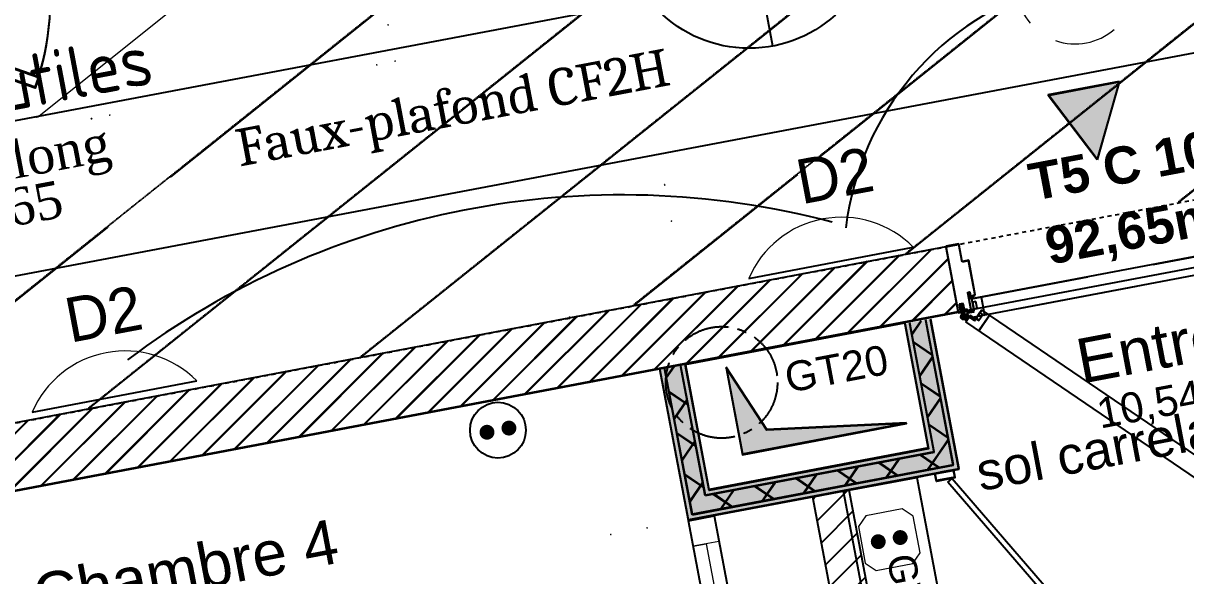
# Model space of a CAD drawing. Header units: centimetres. Extents: x 209280 to 319866, y -365283 to -277503.
# Drawn here: x 239570 to 242694, y -332674 to -331188 of the extents above; entities that cross this region are included whole.
import ezdxf

# ---------------------------------------------------------------- set-up
doc = ezdxf.new("R2010")
doc.units = ezdxf.units.CM
for name, pattern in [('prelem_euev', [2, 1.25, -0.25, 0.25, -0.25]), ('Style de ligne -1', [0.41664, 0.20828, -0.20836]), ('Style de ligne -16', [0.192476, 0.123031, -0.069444])]:
    doc.linetypes.add(name, pattern=pattern)
doc.layers.get('0').update_dxf_attribs({"color": 252})
for name, color, linetype, lineweight in [('0-PROJET-DESSINS CRÉES', 7, 'Continuous', 9), ('0-PROJET-FAUX PLAFOND', 251, 'Style de ligne -1', 5), ('0-PROJET-Gaines', 7, 'Continuous', 13), ('0-PROJET-MENUISERIES INT', 7, 'Continuous', 5), ('0-PROJET-MUR BETON', 7, 'Continuous', 35), ('0-PROJET-MURS AGGLO', 7, 'Continuous', 5), ('0-PROJET-RECTANGLES PMR', 7, 'Continuous', 5), ('Général', 7, 'Continuous', 5), ('prlm-ELEC-CFO', 1, 'Continuous', 25), ('prlm-GAZ', 2, 'Continuous', 25)]:
    doc.layers.add(name, color=color, linetype=linetype, lineweight=lineweight)
for name, color, linetype in [('3-BAT C-Niveau 1', 252, 'Continuous'), ('prlm-EAU-EUEV', 25, 'Continuous'), ('prlm-GT', 242, 'Continuous'), ('prlm-MOD', 64, 'Continuous'), ('prlm-MOD-PB', 123, 'Continuous'), ('prlm-VMC', 93, 'Continuous')]:
    doc.layers.add(name, color=color, linetype=linetype)
doc.layers.add('prlm-ZEROPLOT', color=254, linetype='Continuous', plot=False)
doc.layers.get('prlm-EAU-EUEV').off()
doc.styles.add('Arial', font='arial.ttf')
doc.styles.add('Geneva', font='arial.ttf')
doc.styles.add('Geneva (bold)', font='arialbd.ttf')
doc.styles.add('Helvetica', font='arial.ttf')
doc.styles.add('prlm-elec-cfo', font='comic.ttf', dxfattribs={"height": 12})
doc.styles.add('prlm-mod', font='cambriaz.ttf', dxfattribs={"height": 18})
doc.styles.add('prlm-vmc', font='pala.ttf', dxfattribs={"height": 14})
doc.styles.get("Standard").update_dxf_attribs({"font": 'isocp.shx', "height": 100})

# ---------------------------------------------------------------- blocks, each defined once
blk = doc.blocks.new('Groupe-276-1')
at = {"linetype": 'Continuous'}
blk.add_line((15371.91, -46602.18), (15359.12, -46534.65), dxfattribs=at)
blk.add_circle((15365.51, -46568.41), 34.37, dxfattribs=at)
at = {"insert": (15362.4, -46568.89), "char_height": 10.069, "width": 91.6838, "attachment_point": 2, "rotation": 280.7236, "line_spacing_factor": 0.962448, "style": 'Arial'}
blk.add_mtext('207,24\\PNGF', dxfattribs=at)
at = {"insert": (15379.14, -46547.55), "char_height": 10.069, "attachment_point": 1, "rotation": 280.7236, "line_spacing_factor": 0.962448, "style": 'Arial'}
blk.add_mtext('+2,79', dxfattribs=at)
blk = doc.blocks.new('xi.lumD2')
at = {"layer": 'prlm-ELEC-CFO', "color": 0}
blk.add_line((0, 22.49), (0, -22.49), dxfattribs=at)
at = {"layer": 'prlm-ELEC-CFO', "color": 0, "linetype": 'ByBlock', "lineweight": 13}
blk.add_arc((-15.08, 0), 27.08, 303.8441, 56.1559, dxfattribs=at)
blk = doc.blocks.new('xi.gdf70')
at = {"linetype": 'Continuous'}
for p, q in [((0, 0), (80, 0)), ((0, -30), (0, -35)), ((5, -30), (0, -30)), ((5, -32), (5, -30)), ((75, -30), (80, -30)), ((75, -32), (75, -30)), ((80, -30), (80, -35)), ((3.5, -32), (5, -32)), ((3.5, -35), (3.5, -32)), ((76.5, -32), (75, -32)), ((76.5, -35), (76.5, -32)), ((0, -35), (3.5, -35)), ((80, -35), (76.5, -35))]:
    blk.add_line(p, q, dxfattribs=at)
at = {"linetype": 'Continuous', "flags": 128}
for points in [[(0, -35), (0, 0), (-5, 0), (-5, -35)], [(0, 0), (20, 0), (20, -20), (0, -20)], [(85, -35), (80, -35), (80, 0), (85, 0)], [(5, -32.4), (68.22, -68.9), (66.72, -71.5), (3.5, -35)]]:
    blk.add_lwpolyline(points, close=True, dxfattribs=at)
at = {"linetype": 'Continuous'}
blk.add_arc((3.5, -35), 73, 330, 0, dxfattribs=at)
at = {"insert": (42.81, -12.22), "char_height": 9.966, "width": 55.6525, "attachment_point": 5, "line_spacing_factor": 0.72537, "style": 'Geneva'}
blk.add_mtext('GDF', dxfattribs=at)
blk = doc.blocks.new('xi.TXT-VBgaz')
at = {"layer": 'prlm-MOD-PB', "insert": (0, 0), "char_height": 14, "width": 256.4416, "attachment_point": 1}
blk.add_mtext('VB gaine gaz 100 cm² utiles', dxfattribs=at)
blk = doc.blocks.new('xi.vp')
at = {"layer": 'prlm-ZEROPLOT', "linetype": 'prelem_euev', "ltscale": 10}
blk.add_circle((0, 0), 15, dxfattribs=at)
blk = doc.blocks.new('xi.PCGTL')
at = {"layer": 'prlm-ELEC-CFO', "color": 0, "lineweight": 0}
blk.add_lwpolyline([(-7.5, -5), (-5, -7.5), (5, -7.5), (7.5, -5), (7.5, 5), (5, 7.5), (-5, 7.5), (-7.5, 5)], close=True, dxfattribs=at)
at = {"layer": 'prlm-ELEC-CFO', "color": 0, "linetype": 'ByBlock', "lineweight": 5, "const_width": 2}
for points in [[(-4, 0, 1), (-2, 0, 1)], [(2, 0, 1), (4, 0, 1)]]:
    blk.add_lwpolyline(points, format="xyb", close=True, dxfattribs=at)
blk = doc.blocks.new('xi.PC')
at = {"color": 0, "lineweight": 5}
blk.add_wipeout([(-7.5, -7.5), (7.5, -7.5), (7.5, 7.5), (-7.5, 7.5)], dxfattribs=at).dxf.layer = 'prlm-ELEC-CFO'
at = {"layer": 'prlm-ELEC-CFO', "color": 0, "linetype": 'ByBlock', "lineweight": 5, "const_width": 2}
for points in [[(-4, 0, 1), (-2, 0, 1)], [(2, 0, 1), (4, 0, 1)]]:
    blk.add_lwpolyline(points, format="xyb", close=True, dxfattribs=at)
at = {"layer": 'prlm-ELEC-CFO', "color": 0, "linetype": 'ByBlock', "lineweight": -2}
blk.add_circle((0, 0), 7.5, dxfattribs=at)
blk = doc.blocks.new('xi.dm8')
at = {"layer": 'prlm-ELEC-CFO', "color": 0}
for points in [[(-2.12, 2.12), (2.12, -2.12)], [(2.12, 2.12), (-2.12, -2.12)]]:
    blk.add_lwpolyline(points, dxfattribs=at)
blk.add_circle((0, 0), 3, dxfattribs=at)
at = {"layer": 'prlm-ELEC-CFO', "color": 0, "lineweight": 13}
for radius, start, end in [(16, 60, 120), (16, 150, 210), (8, 60, 120), (16, 330, 30), (8, 150, 210), (8, 330, 30), (8, 240, 300), (16, 240, 300)]:
    blk.add_arc((0, 0), radius, start, end, dxfattribs=at)
blk = doc.blocks.new('xi.gtl')
at = {"linetype": 'Continuous', "flags": 128}
for points in [[(2.8, 22.99), (2.02, 24.35), (50.51, 52.34), (51.28, 50.98)], [(0, 25), (2.02, 25), (2.02, 20), (0, 20)], [(60, 25), (57.98, 25), (57.98, 20), (60, 20)], [(0, 15), (60, 15), (60, -5), (0, -5)]]:
    blk.add_lwpolyline(points, close=True, dxfattribs=at)
at = {"linetype": 'Continuous'}
blk.add_arc((2.02, 24.35), 55.99, 0.6678, 30, dxfattribs=at)
at = {"insert": (19.5, 10.66), "char_height": 7.565, "attachment_point": 1, "line_spacing_factor": 0.834288, "style": 'Helvetica'}
blk.add_mtext('GTL', dxfattribs=at)
at = {"flags": 1}
blk.add_attdef('GTL', (0, -5), '', height=0.018, dxfattribs=at)
blk = doc.blocks.new('Groupe-157-1')
at = {"linetype": 'Continuous', "lineweight": 18, "flags": 128}
for points in [[(15246.52, -46721.36), (15247.82, -46728.24), (15240.94, -46729.54), (15239.64, -46722.66)], [(15244.38, -46728.89), (15254.45, -46782.04), (15251.01, -46782.69), (15240.94, -46729.54)], [(15257.89, -46781.38), (15267.94, -46834.5), (15264.5, -46835.15), (15254.45, -46782.04)], [(15267.94, -46834.5), (15269.25, -46841.37), (15262.37, -46842.68), (15261.07, -46835.8)]]:
    blk.add_lwpolyline(points, close=True, dxfattribs=at)
at = {"linetype": 'Continuous', "flags": 128}
blk.add_lwpolyline([(15246.52, -46721.39), (15269.25, -46841.37), (15262.37, -46842.68), (15239.65, -46722.7)], close=True, dxfattribs=at)

msp = doc.modelspace()

# ---------------------------------------------------------------- hatches: boundary and pattern name
at = {"linetype": 'Continuous'}
h = msp.add_hatch(dxfattribs=at)
h.set_pattern_fill('02_ISOLANT', color=256, scale=10, angle=100.723595, style=0, pattern_type=2)
h.set_pattern_definition([(145.723595, (88960.93, 134700.79), (-45.054865, -66.106423), []), (235.723595, (88960.93, 134700.79), (-66.106423, 45.054865), [])])
h.paths.add_polyline_path([(242017.792, -332342.725), (242069.211, -332377.769), (241995.402, -331988.029), (241952.171, -331996.216)])
h = msp.add_hatch(dxfattribs=at)
h.set_pattern_fill('02_ISOLANT', color=256, scale=10, angle=100.723595, style=0, pattern_type=2)
h.set_pattern_definition([(145.723595, (88960.93, 134700.79), (-45.054865, -66.106423), []), (235.723595, (88960.93, 134700.79), (-66.106423, 45.054865), [])])
h.paths.add_polyline_path([(241367.68, -332510.624), (241402.724, -332459.206), (241336.188, -332107.868), (241292.957, -332116.056)])
h = msp.add_hatch(dxfattribs=at)
h.set_pattern_fill('02_ISOLANT', color=256, scale=10, angle=-169.276405, style=0, pattern_type=2)
h.set_pattern_definition([(235.723595, (88960.93, 134700.79), (66.106423, -45.054865), []), (325.723595, (88960.93, 134700.79), (-45.054865, -66.106423), [])])
h.paths.add_polyline_path([(242069.211, -332377.769), (242017.792, -332342.725), (241402.724, -332459.206), (241367.68, -332510.624)])
h = msp.add_hatch(dxfattribs=at)
h.set_pattern_fill('MURS MACONNERIE-2', color=256, scale=10, style=0, pattern_type=2)
h.set_pattern_definition([(45, (89146.82, 134700.79), (-31.2347524, 39.0434405), [])])
h.paths.add_polyline_path([(241812.126, -333101.36), (241910.386, -333082.791), (241789.659, -332443.944), (241691.398, -332462.513)])
at = {"layer": '0-PROJET-DESSINS CRÉES', "lineweight": 25}
msp.add_hatch(color=256, dxfattribs=at).paths.add_polyline_path([(242455.782, -331553.838), (242323.855, -331380.356), (242515.478, -331344.226)])
at = {"layer": '0-PROJET-Gaines', "lineweight": 25}
msp.add_hatch(color=256, dxfattribs=at).paths.add_polyline_path([(241458.698, -332113.174), (241502.882, -332346.488), (241943.547, -332263.028), (241568.39, -332280.688)])
at = {"layer": '3-BAT C-Niveau 1', "linetype": 'Continuous', "lineweight": 18}
h = msp.add_hatch(dxfattribs=at)
h.set_pattern_fill('BA 13', color=9, scale=10, style=0, pattern_type=2)
h.set_pattern_definition([(218.65981, (88960.93, 134700.8), (-199.24783, 287.75041), [])])
h.paths.add_polyline_path([(245970.968, -329784.679), (237681.846, -331354.568), (237912.586, -332572.975), (246201.704, -331003.062)])
at = {"layer": '3-BAT C-Niveau 1', "linetype": 'Continuous'}
h = msp.add_hatch(dxfattribs=at)
h.set_pattern_fill('MURS MACONNERIE-2', color=256, scale=10, style=0, pattern_type=2)
h.set_pattern_definition([(45, (89146.82, 134700.79), (-31.2347524, 39.0434405), [])])
h.paths.add_polyline_path([(242082.161, -331966.503), (242048.668, -331789.647), (225466.995, -334929.859), (225677.344, -335073.223)])

# ---------------------------------------------------------------- linework, layer by layer
at = {"lineweight": 25}
for p, q in [((240550.539, -331192.463), (240550.588, -331192.453)), ((240519.991, -331299.872), (240519.942, -331299.882)), ((240519.991, -331299.872), (240520.041, -331299.863)), ((240569.118, -331290.569), (240569.069, -331290.578)), ((241293.569, -331622.695), (241293.618, -331622.685)), ((241312.148, -331720.801), (241312.099, -331720.81)), ((241136.277, -331960.515), (241136.268, -331960.466)), ((241038.171, -331979.095), (241038.18, -331979.144)), ((241071.664, -332155.951), (241071.654, -332155.902)), ((241071.664, -332155.951), (241071.673, -332156)), ((241477.972, -332501.05), (241477.982, -332501.099)), ((241246.929, -332544.804), (241246.938, -332544.853)), ((241148.823, -332563.384), (241148.813, -332563.334))]:
    msp.add_line(p, q, dxfattribs=at)
at = {"linetype": 'Style de ligne -16', "lineweight": 18, "ltscale": 2580.64}
for p, q in [((242118.402, -331930.55), (243023.001, -331759.239)), ((243049.794, -331805.054), (242110.216, -331982.989)), ((242121.121, -331959.958), (242115.758, -331962.806)), ((242124.914, -331964.939), (242118.402, -331930.55)), ((242129.416, -331938.19), (242120.18, -331939.939)), ((242120.18, -331939.939), (242123.641, -331958.214)), ((242121.738, -331961.063), (242121.145, -331959.946)), ((242123.641, -331958.214), (242132.877, -331956.465)), ((242132.877, -331956.465), (242129.416, -331938.19)), ((242115.758, -331962.806), (242107.308, -331964.406)), ((242107.308, -331964.406), (242107.829, -331967.157)), ((242107.425, -331968.251), (242124.914, -331964.939)), ((242110.216, -331982.989), (242107.425, -331968.251)), ((242107.829, -331967.157), (242115.724, -331965.662)), ((242115.724, -331965.662), (242121.738, -331961.063))]:
    msp.add_line(p, q, dxfattribs=at)
at = {"linetype": 'Continuous'}
for p, q in [((242083.775, -331783.507), (242048.761, -331790.138)), ((242048.761, -331790.138), (242082.254, -331966.995)), ((242092.707, -331830.669), (242083.775, -331783.507)), ((242110.392, -331827.32), (242092.707, -331830.669)), ((242128.069, -331920.661), (242110.392, -331827.32)), ((242108.322, -331913.122), (242113.196, -331912.199)), ((242117.268, -331960.364), (242108.322, -331913.122)), ((242113.196, -331912.199), (242115.258, -331923.087)), ((242115.258, -331923.087), (242128.069, -331920.661)), ((242082.254, -331966.995), (242117.268, -331960.364)), ((242090.223, -331944.538), (242084.612, -331945.601)), ((242084.612, -331945.601), (242087.757, -331962.205)), ((242106.228, -331958.707), (242086.381, -331962.466)), ((242095.834, -331943.475), (242090.223, -331944.538)), ((242093.368, -331961.143), (242090.223, -331944.538)), ((242090.223, -331944.538), (242093.368, -331961.143)), ((242093.368, -331961.143), (242098.979, -331960.08)), ((242098.979, -331960.08), (242095.834, -331943.475)), ((242106.914, -331962.325), (242106.228, -331958.707)), ((242126.102, -331988.868), (242145.814, -331959.946)), ((242145.814, -331959.946), (242906.597, -332478.459)), ((242069.211, -332377.769), (241995.402, -331988.029)), ((242069.211, -332377.769), (241995.402, -331988.029)), ((242086.381, -331962.466), (242087.066, -331966.083)), ((242087.066, -331966.083), (242106.914, -331962.325)), ((242087.757, -331962.205), (242093.368, -331961.143)), ((242093.368, -331961.143), (242095.005, -331969.789)), ((242102.946, -331991.238), (242111.393, -331978.843)), ((242893.147, -332529.8), (242102.946, -331991.238)), ((242111.393, -331978.843), (242126.102, -331988.868)), ((242002.6, -332332.371), (241939.398, -331998.635)), ((242017.792, -332342.725), (241952.171, -331996.216)), ((242017.792, -332342.725), (241952.171, -331996.216)), ((241367.68, -332510.624), (241292.957, -332116.056)), ((241367.68, -332510.624), (241292.957, -332116.056)), ((241402.724, -332459.206), (241336.188, -332107.868)), ((241402.724, -332459.206), (241336.188, -332107.868)), ((241357.326, -332525.816), (241280.184, -332118.474)), ((242017.792, -332342.725), (241402.724, -332459.206)), ((242017.792, -332342.725), (241402.724, -332459.206)), ((242084.402, -332388.124), (241357.326, -332525.816)), ((242069.211, -332377.769), (241367.68, -332510.624)), ((242069.211, -332377.769), (241367.68, -332510.624)), ((241789.659, -332443.944), (241691.398, -332462.513)), ((241910.386, -333082.791), (241789.659, -332443.944)), ((241812.126, -333101.36), (241691.398, -332462.513))]:
    msp.add_line(p, q, dxfattribs=at)
at = {"linetype": 'Continuous', "lineweight": 18}
for p, q in [((242112.4, -331913.367), (242109.256, -331913.963)), ((242109.256, -331913.963), (242112.047, -331928.701)), ((242112.047, -331928.701), (242113.683, -331929.816)), ((242114.447, -331924.175), (242112.4, -331913.367)), ((242113.683, -331929.816), (242120.364, -331928.55)), ((242123.505, -331922.46), (242114.447, -331924.175)), ((242120.364, -331928.55), (242123.725, -331923.62)), ((242123.725, -331923.62), (242123.505, -331922.46)), ((242114.029, -331976.041), (242112.452, -331978.355)), ((242112.452, -331978.355), (242119.093, -331982.88)), ((242121.136, -331980.884), (242114.029, -331976.041)), ((242119.093, -331982.88), (242126.597, -331983.88)), ((242126.942, -331982.663), (242121.136, -331980.884)), ((242126.597, -331983.88), (242126.967, -331982.671)), ((242140.432, -331967.842), (242129.957, -331983.212)), ((242129.957, -331983.212), (242137.724, -331988.506)), ((242137.724, -331988.506), (242148.2, -331973.136)), ((242166.802, -331974.251), (242138.643, -332015.568)), ((242148.2, -331973.136), (242140.432, -331967.842)), ((241910.386, -333082.791), (241789.659, -332443.944)), ((241812.126, -333101.36), (241691.398, -332462.513))]:
    msp.add_line(p, q, dxfattribs=at)
at = {"linetype": 'Style de ligne -16', "lineweight": 18, "ltscale": 50.8}
msp.add_line((242143.358, -331925.824), (242152.662, -331974.951), dxfattribs=at)
at = {"linetype": 'Continuous', "lineweight": 25}
for p, q in [((242084.402, -332388.124), (242008.175, -331985.61)), ((242002.6, -332332.371), (241939.398, -331998.635)), ((241413.078, -332444.014), (241348.961, -332105.45)), ((241357.326, -332525.816), (241280.184, -332118.474)), ((242002.6, -332332.371), (241413.078, -332444.014)), ((242084.402, -332388.124), (242034.761, -332397.524)), ((241985.635, -332406.828), (241357.326, -332525.816))]:
    msp.add_line(p, q, dxfattribs=at)
at = {"linetype": 'Continuous', "flags": 128}
for points in [[(242090.407, -331965.451), (242091.898, -331973.324, -0.14316547), (242095.342, -331971.568, -0.14316547), (242099.19, -331971.944), (242097.699, -331964.07)], [(242109.034, -331982.305), (242103.51, -331978.54, -0.14316547), (242102.317, -331982.217, -0.14316547), (242099.331, -331984.673), (242104.854, -331988.437)], [(242108.205, -331972.367), (242101.637, -331973.611, -0.14316547), (242103.393, -331977.055, -0.14316547), (242103.018, -331980.903), (242109.586, -331979.659)]]:
    msp.add_lwpolyline(points, format="xyb", close=True, dxfattribs=at)
msp.add_lwpolyline([(241458.461, -332115.137), (241502.646, -332348.451), (241943.311, -332264.991), (241568.154, -332282.652)], close=True, dxfattribs=at)
at = {"lineweight": 25}
for centre in [(240550.539, -331192.463), (240519.991, -331299.872), (240519.991, -331299.872), (240569.118, -331290.569), (241293.569, -331622.695), (241312.148, -331720.801), (241136.277, -331960.515), (241038.171, -331979.095), (241071.664, -332155.951), (241071.664, -332155.951), (241477.972, -332501.05), (241246.929, -332544.804), (241148.823, -332563.384)]:
    msp.add_circle(centre, 0.025, dxfattribs=at)
at = {"linetype": 'Continuous'}
for radius in [6.889, 4.289]:
    msp.add_circle((242096.624, -331978.337), radius, dxfattribs=at)
at = {"layer": '0-PROJET-DESSINS CRÉES', "lineweight": 25}
for p, q in [((242323.855, -331380.356), (242515.478, -331344.226)), ((242515.478, -331344.226), (242455.782, -331553.838)), ((242455.782, -331553.838), (242323.855, -331380.356))]:
    msp.add_line(p, q, dxfattribs=at)
at = {"layer": '0-PROJET-FAUX PLAFOND', "color": 9, "lineweight": 25}
for p, q in [((244740.4, -330015.819), (242673.457, -331669.374)), ((244008.1, -330154.51), (241941.153, -331808.068))]:
    msp.add_line(p, q, dxfattribs=at)
at = {"layer": '0-PROJET-Gaines', "lineweight": 25}
for p, q in [((241982.381, -331988.576), (241958.083, -332024.227)), ((242069.447, -332375.806), (241995.638, -331986.066)), ((242069.447, -332375.806), (241995.638, -331986.066)), ((242084.639, -332386.16), (242008.411, -331983.647)), ((242002.836, -332330.407), (241939.634, -331996.672)), ((242002.836, -332330.407), (241939.634, -331996.672)), ((242018.028, -332340.762), (241952.407, -331994.253)), ((242018.028, -332340.762), (241952.407, -331994.253)), ((242013.463, -332080.188), (241962.044, -332045.143)), ((242014.179, -332083.969), (241979.135, -332135.388)), ((241357.562, -332523.853), (241280.42, -332116.511)), ((241357.562, -332523.853), (241280.42, -332116.511)), ((241367.916, -332508.661), (241293.193, -332114.092)), ((241367.916, -332508.661), (241293.193, -332114.092)), ((241319.327, -332109.143), (241298.142, -332140.226)), ((241402.96, -332457.242), (241336.425, -332105.905)), ((241402.96, -332457.242), (241336.425, -332105.905)), ((241413.314, -332442.05), (241349.197, -332103.486)), ((241458.698, -332113.174), (241502.882, -332346.488)), ((241568.39, -332280.688), (241458.698, -332113.174)), ((241356.805, -332213.524), (241305.387, -332178.48)), ((242034.514, -332191.349), (241983.096, -332156.305)), ((241354.238, -332199.969), (241319.194, -332251.387)), ((242035.231, -332195.131), (242000.186, -332246.549)), ((241502.882, -332346.488), (241943.547, -332263.028)), ((241943.547, -332263.028), (241568.39, -332280.688)), ((242055.566, -332302.51), (242004.147, -332267.466)), ((241377.857, -332324.685), (241326.438, -332289.641)), ((241375.29, -332311.13), (241340.245, -332362.549)), ((242002.836, -332330.407), (241413.314, -332442.05)), ((242056.282, -332306.292), (242028.107, -332347.631)), ((242018.028, -332340.762), (241402.96, -332457.242)), ((242018.028, -332340.762), (241402.96, -332457.242)), ((241923.816, -332358.603), (241888.771, -332410.022)), ((241980.162, -332347.932), (242031.581, -332382.977)), ((242028.107, -332347.631), (241999.933, -332388.97)), ((242084.639, -332386.16), (241357.562, -332523.853)), ((242069.447, -332375.806), (241367.916, -332508.661)), ((242069.447, -332375.806), (241367.916, -332508.661)), ((241757.84, -332390.036), (241809.258, -332425.08)), ((241812.655, -332379.655), (241777.61, -332431.074)), ((241869.001, -332368.984), (241920.42, -332404.028)), ((242084.639, -332386.16), (242034.997, -332395.561)), ((241398.908, -332435.847), (241347.49, -332400.802)), ((241985.871, -332404.865), (241357.562, -332523.853)), ((241396.341, -332422.291), (241361.297, -332473.71)), ((241590.332, -332421.758), (241555.288, -332473.177)), ((241646.678, -332411.087), (241698.097, -332446.132)), ((241701.493, -332400.706), (241666.449, -332452.125)), ((241424.356, -332453.19), (241475.775, -332488.235)), ((241479.171, -332442.81), (241444.126, -332494.228)), ((241535.517, -332432.139), (241586.936, -332467.183))]:
    msp.add_line(p, q, dxfattribs=at)
at = {"layer": '0-PROJET-Gaines', "lineweight": 25, "flags": 128}
for points in [[(238923.242, -331091.006), (239612.314, -331332.003), (239602.41, -331360.321), (238913.338, -331119.324)], [(242069.325, -332389.06), (242073.091, -332408.944), (242023.964, -332418.248), (242020.198, -332398.364)]]:
    msp.add_lwpolyline(points, close=True, dxfattribs=at)
at = {"layer": '0-PROJET-Gaines', "lineweight": 25}
msp.add_arc((238913.338, -331119.324), 730, 340.723105, 10.723105, dxfattribs=at)
for points in [[(242084.639, -332386.16), (242002.836, -332330.407), (242008.411, -331983.647), (241939.634, -331996.672)], [(241413.314, -332442.05), (241357.562, -332523.853), (241349.197, -332103.486), (241280.42, -332116.511)], [(242002.836, -332330.407), (242084.639, -332386.16), (241413.314, -332442.05), (241357.562, -332523.853)]]:
    msp.add_solid(points, dxfattribs=at)
at = {"layer": '0-PROJET-MENUISERIES INT', "lineweight": 25}
for p, q in [((242118.638, -331928.587), (243023.237, -331757.275)), ((242084.011, -331781.544), (242048.997, -331788.175)), ((242048.997, -331788.175), (242082.49, -331965.031)), ((242092.943, -331828.705), (242084.011, -331781.544)), ((243050.03, -331803.09), (242110.452, -331981.026)), ((242110.629, -331825.356), (242092.943, -331828.705)), ((242128.305, -331918.697), (242110.629, -331825.356)), ((242108.558, -331911.158), (242113.432, -331910.235)), ((242117.504, -331958.4), (242108.558, -331911.158)), ((242112.636, -331911.404), (242109.492, -331911.999)), ((242109.492, -331911.999), (242112.283, -331926.737)), ((242112.283, -331926.737), (242113.919, -331927.852)), ((242114.683, -331922.212), (242112.636, -331911.404)), ((242113.432, -331910.235), (242115.494, -331921.123)), ((242113.919, -331927.852), (242120.6, -331926.587)), ((242123.741, -331920.496), (242114.683, -331922.212)), ((242115.494, -331921.123), (242128.305, -331918.697)), ((242125.15, -331962.976), (242118.638, -331928.587)), ((242120.6, -331926.587), (242123.961, -331921.656)), ((242123.961, -331921.656), (242123.741, -331920.496)), ((242143.594, -331923.861), (242152.898, -331972.988)), ((242082.49, -331965.031), (242117.504, -331958.4)), ((242090.459, -331942.574), (242084.848, -331943.637)), ((242084.848, -331943.637), (242087.993, -331960.242)), ((242106.465, -331956.744), (242086.617, -331960.502)), ((242086.617, -331960.502), (242087.302, -331964.12)), ((242087.302, -331964.12), (242107.15, -331960.361)), ((242087.993, -331960.242), (242093.604, -331959.179)), ((242096.07, -331941.512), (242090.459, -331942.574)), ((242093.604, -331959.179), (242090.459, -331942.574)), ((242090.459, -331942.574), (242093.604, -331959.179)), ((242093.604, -331959.179), (242099.215, -331958.117)), ((242093.604, -331959.179), (242095.241, -331967.826)), ((242099.215, -331958.117), (242096.07, -331941.512)), ((242107.15, -331960.361), (242106.465, -331956.744)), ((242115.96, -331963.698), (242121.974, -331959.099)), ((242121.357, -331957.994), (242115.994, -331960.842)), ((242129.652, -331936.226), (242120.416, -331937.976)), ((242120.416, -331937.976), (242123.877, -331956.251)), ((242121.974, -331959.099), (242121.381, -331957.982)), ((242123.877, -331956.251), (242133.113, -331954.502)), ((242126.338, -331986.904), (242146.05, -331957.983)), ((242133.113, -331954.502), (242129.652, -331936.226)), ((242097.935, -331962.106), (242090.643, -331963.487)), ((242090.643, -331963.487), (242092.134, -331971.361)), ((242099.426, -331969.98), (242097.935, -331962.106)), ((242099.567, -331982.709), (242105.091, -331986.474)), ((242108.441, -331970.404), (242101.873, -331971.648)), ((242103.182, -331989.274), (242111.63, -331976.879)), ((242103.254, -331978.94), (242109.822, -331977.696)), ((242109.27, -331980.341), (242103.746, -331976.576)), ((242105.091, -331986.474), (242109.27, -331980.341)), ((242115.994, -331960.842), (242107.544, -331962.442)), ((242107.544, -331962.442), (242108.065, -331965.194)), ((242107.661, -331966.288), (242125.15, -331962.976)), ((242110.452, -331981.026), (242107.661, -331966.288)), ((242108.065, -331965.194), (242115.96, -331963.698)), ((242109.822, -331977.696), (242108.441, -331970.404)), ((242111.63, -331976.879), (242126.338, -331986.904)), ((242114.265, -331974.077), (242112.689, -331976.391)), ((242112.689, -331976.391), (242119.329, -331980.917)), ((242121.372, -331978.921), (242114.265, -331974.077)), ((242119.329, -331980.917), (242126.833, -331981.917)), ((242127.178, -331980.7), (242121.372, -331978.921)), ((242126.833, -331981.917), (242127.204, -331980.708)), ((242140.668, -331965.879), (242130.193, -331981.248)), ((242130.193, -331981.248), (242137.96, -331986.542)), ((242137.96, -331986.542), (242148.436, -331971.173)), ((242167.039, -331972.288), (242138.879, -332013.604)), ((242148.436, -331971.173), (242140.668, -331965.879))]:
    msp.add_line(p, q, dxfattribs=at)
for radius in [6.889, 4.289]:
    msp.add_circle((242096.86, -331976.374), radius, dxfattribs=at)
for start, end in [(100.723601, 133.313259), (68.133944, 100.723601), (293.133944, 325.723601), (10.723601, 43.313259), (325.723601, 358.313259), (338.133944, 10.723601)]:
    msp.add_arc((242096.86, -331976.374), 6.889, start, end, dxfattribs=at)
at = {"layer": '0-PROJET-MUR BETON', "lineweight": 25}
for p, q in [((241785.189, -332020.825), (242011.188, -331794.826)), ((242048.904, -331787.683), (242082.397, -331964.54)), ((241611.796, -332053.662), (241837.794, -331827.663)), ((241698.492, -332037.243), (241924.491, -331811.245)), ((241871.886, -332004.406), (242055.226, -331821.066)), ((241438.402, -332086.499), (241664.401, -331860.5)), ((241525.099, -332070.08), (241751.098, -331844.081)), ((241265.009, -332119.336), (241491.008, -331893.337)), ((241351.706, -332102.917), (241577.704, -331876.918)), ((241958.582, -331987.988), (242066.416, -331880.154)), ((241091.616, -332152.173), (241317.614, -331926.174)), ((241178.312, -332135.754), (241404.311, -331909.755)), ((241004.919, -332168.591), (241230.918, -331942.592)), ((242045.279, -331971.569), (242077.606, -331939.242)), ((240484.739, -332267.102), (240710.737, -332041.103)), ((240311.345, -332299.939), (240537.344, -332073.94)), ((240398.042, -332283.521), (240624.041, -332057.522)), ((240137.952, -332332.776), (240363.951, -332106.777)), ((240224.649, -332316.358), (240450.647, -332090.359)), ((239964.559, -332365.613), (240190.557, -332139.614)), ((240051.255, -332349.195), (240277.254, -332123.196)), ((239791.165, -332398.45), (240017.164, -332172.451)), ((239877.862, -332382.032), (240103.861, -332156.033)), ((239617.772, -332431.287), (239843.771, -332205.288)), ((239704.469, -332414.869), (239930.467, -332188.87)), ((239444.379, -332464.124), (239670.377, -332238.125)), ((239531.075, -332447.706), (239757.074, -332221.707)), ((239357.682, -332480.543), (239583.681, -332254.544))]:
    msp.add_line(p, q, dxfattribs=at)
at = {"layer": '0-PROJET-MURS AGGLO', "lineweight": 25}
for p, q in [((241789.895, -332441.98), (241691.634, -332460.55)), ((241692.464, -332464.941), (241698.072, -332459.333))]:
    msp.add_line(p, q, dxfattribs=at)
at = {"layer": '0-PROJET-RECTANGLES PMR', "lineweight": 25}
msp.add_line((242008.807, -331978.333), (243188.115, -331756.45), dxfattribs=at)
at = {"layer": '3-BAT C-Niveau 1', "linetype": 'Continuous', "lineweight": 25}
for p, q in [((242048.668, -331789.647), (225466.995, -334929.859)), ((242048.668, -331789.647), (231296.324, -333825.91)), ((242048.668, -331789.647), (242082.161, -331966.503)), ((242082.161, -331966.503), (225677.344, -335073.223)), ((242082.161, -331966.503), (238995.578, -332551.036))]:
    msp.add_line(p, q, dxfattribs=at)
at = {"layer": '3-BAT C-Niveau 1', "linetype": 'Style de ligne -1', "ltscale": 50.8, "flags": 128}
msp.add_lwpolyline([(245970.968, -329784.679), (237681.846, -331354.568), (237912.586, -332572.975), (246201.704, -331003.062)], close=True, dxfattribs=at)
at = {"layer": '3-BAT C-Niveau 1', "linetype": 'Continuous', "flags": 128}
msp.add_lwpolyline([(242455.546, -331555.801), (242323.619, -331382.319), (242515.242, -331346.189)], close=True, dxfattribs=at)
at = {"layer": 'prlm-GT', "ltscale": 50}
msp.add_lwpolyline([(241349.074, -332105.765), (241938.596, -331994.123), (242002.713, -332332.687), (241413.191, -332444.33)], close=True, dxfattribs=at)

# ---------------------------------------------------------------- block references
at = {"xscale": 10, "yscale": 10, "zscale": 10}
for name, p, rotation in [('xi.gdf70', (238813.592, -330783.911), 10.72309832910061), ('xi.gtl', (241823.455, -332437.541), 280.7235947439082)]:
    msp.add_blockref(name, p, dxfattribs=dict(at, rotation=rotation))
msp.add_blockref('Groupe-157-1', (88960.928, 134700.79), dxfattribs=at)
at = {"layer": '3-BAT C-Niveau 1', "xscale": 10, "yscale": 10, "zscale": 10}
msp.add_blockref('Groupe-276-1', (87865.228, 134771.969), dxfattribs=at)
at = {"layer": 'prlm-EAU-EUEV', "ltscale": 50, "xscale": 10, "yscale": 10, "zscale": 10, "rotation": 10.72360141139323}
msp.add_blockref('xi.vp', (241446.54, -332154.06), dxfattribs=at)
at = {"layer": 'prlm-ELEC-CFO', "xscale": 10, "yscale": 10, "zscale": 10}
for name, p, rotation in [('xi.dm8', (242396.936, -331083.968), 100.7236014113927), ('xi.PCGTL', (241896.962, -332576.791), 10.72360141139323)]:
    msp.add_blockref(name, p, dxfattribs=dict(at, rotation=rotation))
at = {"layer": 'prlm-GAZ', "xscale": 10, "yscale": 10, "zscale": 10, "rotation": 10.72310499661762}
msp.add_blockref('xi.gdf70', (238813.704, -330784.227), dxfattribs=at)
at = {"layer": 'prlm-MOD-PB', "xscale": 10, "yscale": 10, "zscale": 10, "rotation": 10.72360141139323}
msp.add_blockref('xi.TXT-VBgaz', (237738.379, -331621.999), dxfattribs=at)

# ---------------------------------------------------------------- texts
at = {"attachment_point": 2, "rotation": 10.723595, "line_spacing_factor": 0.834288, "style": 'Helvetica'}
for s, insert, char_height in [('Entrée\\P{\\H0.6752x;10,54m2}\\P', (242634.04, -331993.957), 120), ('sol carrelage', (242519.596, -332272.484), 100.8724), ('Chambre 4\\P{\\H0.6752x;10,52m2}\\P', (239994.809, -332597.216), 120)]:
    msp.add_mtext(s, dxfattribs=dict(at, insert=insert, char_height=char_height))
at = {"layer": '3-BAT C-Niveau 1', "rotation": 10.723595}
for s, insert, char_height, attachment_point, line_spacing_factor, style in [('T5 C 102\\P92,65m2\\P', (242574.726, -331661.554), 100, 5, 1.060906, 'Geneva (bold)'), ('GT20', (241610.304, -332103.63), 80, 1, 0.25, 'Geneva')]:
    msp.add_mtext(s, dxfattribs=dict(at, insert=insert, char_height=char_height, attachment_point=attachment_point, line_spacing_factor=line_spacing_factor, style=style))
at = {"layer": 'Général', "lineweight": 25, "flags": 1}
msp.add_attdef('GTL', (241774.564, -332444.881), 'G T L', height=0.18, rotation=280.723601, dxfattribs=at)
at = {"layer": 'prlm-MOD', "color": 1, "insert": (240133.383, -331475.526), "char_height": 100, "width": 1854.73701, "attachment_point": 1, "rotation": 10.723601, "style": 'prlm-mod'}
msp.add_mtext('Faux-plafond CF2H', dxfattribs=at)

# ---------------------------------------------------------------- next in the draw order: block references
at = {"layer": 'prlm-ELEC-CFO', "xscale": 10, "yscale": 10, "zscale": 10, "rotation": 10.72360141139323}
msp.add_blockref('xi.PC', (240845.584, -332282.517), dxfattribs=at)

# ---------------------------------------------------------------- next in the draw order: texts
at = {"layer": 'prlm-ELEC-CFO', "lineweight": 20, "char_height": 120, "attachment_point": 2, "rotation": 10.723601, "line_spacing_factor": 0.8, "style": 'prlm-elec-cfo', "bg_fill": 3, "box_fill_scale": 0.95, "bg_fill_color": 256, "bg_fill_transparency": 0}
for insert in [(241739.621, -331538.66), (239774.548, -331910.802)]:
    msp.add_mtext('D2', dxfattribs=dict(at, insert=insert))

# ---------------------------------------------------------------- next in the draw order: linework, layer by layer
at = {"layer": '0-PROJET-FAUX PLAFOND', "color": 9, "lineweight": 25}
for p, q in [((243275.8, -330293.202), (241208.85, -331946.762)), ((242543.499, -330431.893), (240476.546, -332085.456))]:
    msp.add_line(p, q, dxfattribs=at)
at = {"layer": '0-PROJET-MUR BETON', "lineweight": 25}
for p, q in [((240918.222, -332185.01), (241144.221, -331959.011)), ((242082.397, -331964.54), (238995.814, -332549.073)), ((240744.829, -332217.847), (240970.827, -331991.848)), ((240831.526, -332201.428), (241057.524, -331975.429)), ((240658.132, -332234.265), (240884.131, -332008.266)), ((240571.436, -332250.684), (240797.434, -332024.685))]:
    msp.add_line(p, q, dxfattribs=at)
at = {"layer": 'prlm-ELEC-CFO'}
msp.add_arc((242545.994, -331829.408), 771.08, 105.69501, 173.252032, dxfattribs=at)
at = {"layer": 'prlm-VMC'}
for p, q in [((238654.151, -331619.352), (245916.874, -330243.948)), ((238730.44, -332022.192), (245993.163, -330646.788))]:
    msp.add_line(p, q, dxfattribs=at)

# ---------------------------------------------------------------- next in the draw order: block references
at = {"layer": 'prlm-ELEC-CFO', "xscale": 10, "yscale": 10, "zscale": 10, "rotation": 100.7236014113411}
for p in [(241740.679, -331832.613), (239815.094, -332192.046)]:
    msp.add_blockref('xi.lumD2', p, dxfattribs=at)

# ---------------------------------------------------------------- next in the draw order: texts
at = {"layer": 'prlm-VMC', "linetype": 'ByBlock', "lineweight": -2, "insert": (239381.926, -331536.042), "char_height": 100, "width": 1022.08297, "attachment_point": 2, "rotation": 10.723601, "line_spacing_factor": 0.75, "style": 'prlm-vmc', "bg_fill": 2}
msp.add_mtext('VMC Oblong\\P410x165', dxfattribs=at)

# ---------------------------------------------------------------- next in the draw order: linework, layer by layer
at = {"lineweight": 25}
for p, q in [((239753.616, -331445.008), (239753.567, -331445.017)), ((239753.616, -331445.008), (239753.665, -331444.998)), ((239802.743, -331435.704), (239802.694, -331435.713)), ((239802.743, -331435.704), (239802.792, -331435.695))]:
    msp.add_line(p, q, dxfattribs=at)
for centre in [(239753.616, -331445.008), (239753.616, -331445.008), (239802.743, -331435.704), (239802.743, -331435.704)]:
    msp.add_circle(centre, 0.025, dxfattribs=at)
at = {"layer": '0-PROJET-FAUX PLAFOND', "color": 9, "lineweight": 25}
for p, q in [((241811.199, -330570.585), (239744.242, -332224.151)), ((241078.899, -330709.276), (239011.939, -332362.845))]:
    msp.add_line(p, q, dxfattribs=at)
at = {"layer": 'prlm-ELEC-CFO'}
msp.add_arc((241178.473, -333861.528), 2211.619, 75.188061, 126.909655, dxfattribs=at)

doc.saveas('drawing.dxf')
